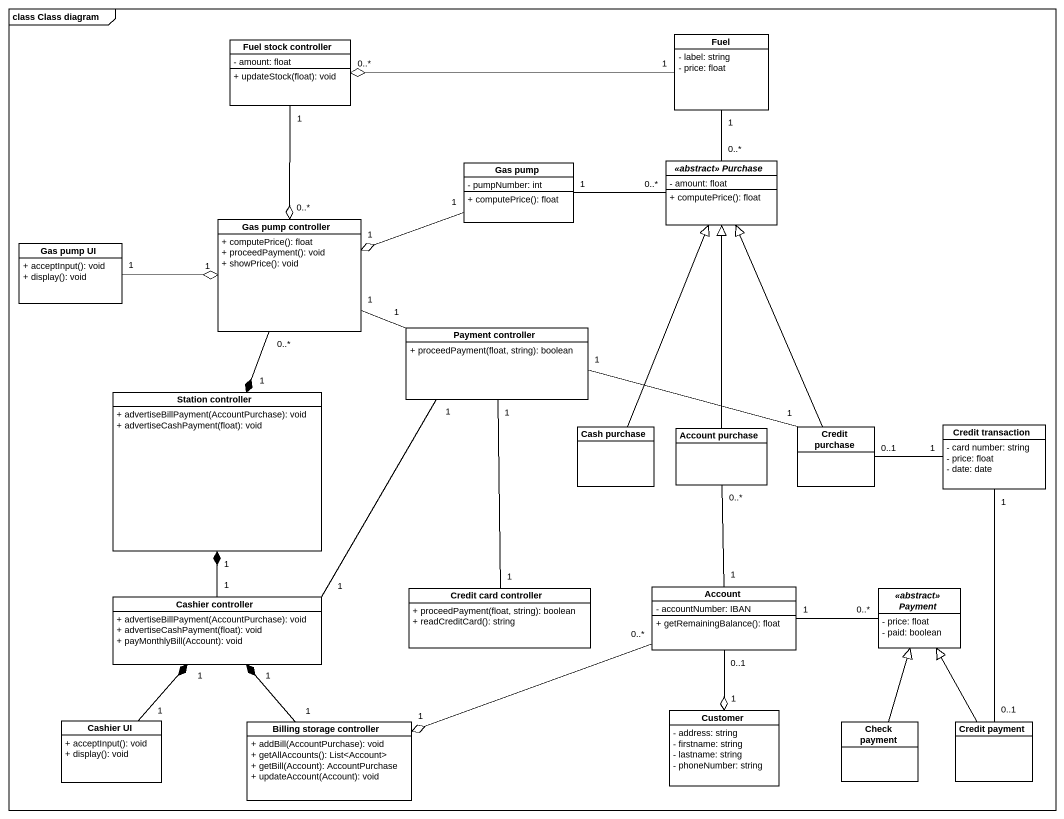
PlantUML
@startuml
mainframe class Class diagram
hide circle
hide empty members
skinparam classAttributeIconSize 0
class "Fuel stock controller" as Fuel_stock_controller {
  - amount: float
  + updateStock(float): void
}
class Fuel {
  - label: string
  - price: float
}
class "Gas pump" as Gas_pump {
  - pumpNumber: int
  + computePrice(): float
}
abstract class "<<abstract>> Purchase" as abstract_Purchase {
  - amount: float
  + computePrice(): float
}
class "Gas pump controller" as Gas_pump_controller {
  + computePrice(): float
  + proceedPayment(): void
  + showPrice(): void
}
class "Gas pump UI" as Gas_pump_UI {
  + acceptInput(): void
  + display(): void
}
class "Payment controller" as Payment_controller {
  + proceedPayment(float, string): boolean
}
class "Station controller" as Station_controller {
  + advertiseBillPayment(AccountPurchase): void
  + advertiseCashPayment(float): void
}
class "Cash purchase" as Cash_purchase
class "Account purchase" as Account_purchase
class "Credit purchase" as Credit_purchase
class "Credit transaction" as Credit_transaction {
  - card number: string
  - price: float
  - date: date
}
class "Cashier controller" as Cashier_controller {
  + advertiseBillPayment(AccountPurchase): void
  + advertiseCashPayment(float): void
  + payMonthlyBill(Account): void
}
class "Credit card controller" as Credit_card_controller {
  + proceedPayment(float, string): boolean
  + readCreditCard(): string
}
class Account {
  - accountNumber: IBAN
  + getRemainingBalance(): float
}
abstract class "<<abstract>> Payment" as abstract_Payment {
  - price: float
  - paid: boolean
}
class "Cashier UI" as Cashier_UI {
  + acceptInput(): void
  + display(): void
}
class "Billing storage controller" as Billing_storage_controller {
  + addBill(AccountPurchase): void
  + getAllAccounts(): List<Account>
  + getBill(Account): AccountPurchase
  + updateAccount(Account): void
}
class Customer {
  - address: string
  - firstname: string
  - lastname: string
  - phoneNumber: string
}
class "Check payment" as Check_payment
class "Credit payment" as Credit_payment
Fuel "1" -left-o "0..*" Fuel_stock_controller
Gas_pump "1" -left-o "1" Gas_pump_controller
abstract_Purchase "0..*" -up- "1" Fuel
abstract_Purchase "0..*" -left- "1" Gas_pump
Gas_pump_controller "0..*" o-up- "1" Fuel_stock_controller
Gas_pump_controller "1" -right- "1" Payment_controller
Gas_pump_controller "0..*" --* "1" Station_controller
Gas_pump_UI "1" -right-o "1" Gas_pump_controller
Payment_controller "1" -right- "1" Credit_purchase
Payment_controller "1" -- "1" Credit_card_controller
Cash_purchase -up-|> abstract_Purchase
Account_purchase -up-|> abstract_Purchase
Account_purchase "0..*" -- "1" Account
Credit_purchase -up-|> abstract_Purchase
Credit_transaction "1" -left- "0..1" Credit_purchase
Credit_transaction "1" -- "0..1" Credit_payment
Cashier_controller "1" -up- "1" Payment_controller
Cashier_controller "1" -up-* "1" Station_controller
Account "1" -right- "0..*" abstract_Payment
Account "0..*" -left-o "1" Billing_storage_controller
Account "0..1" --o "1" Customer
Cashier_UI "1" -up-* "1" Cashier_controller
Billing_storage_controller "1" -up-* "1" Cashier_controller
Check_payment -up-|> abstract_Payment
Credit_payment -up-|> abstract_Payment
@enduml
